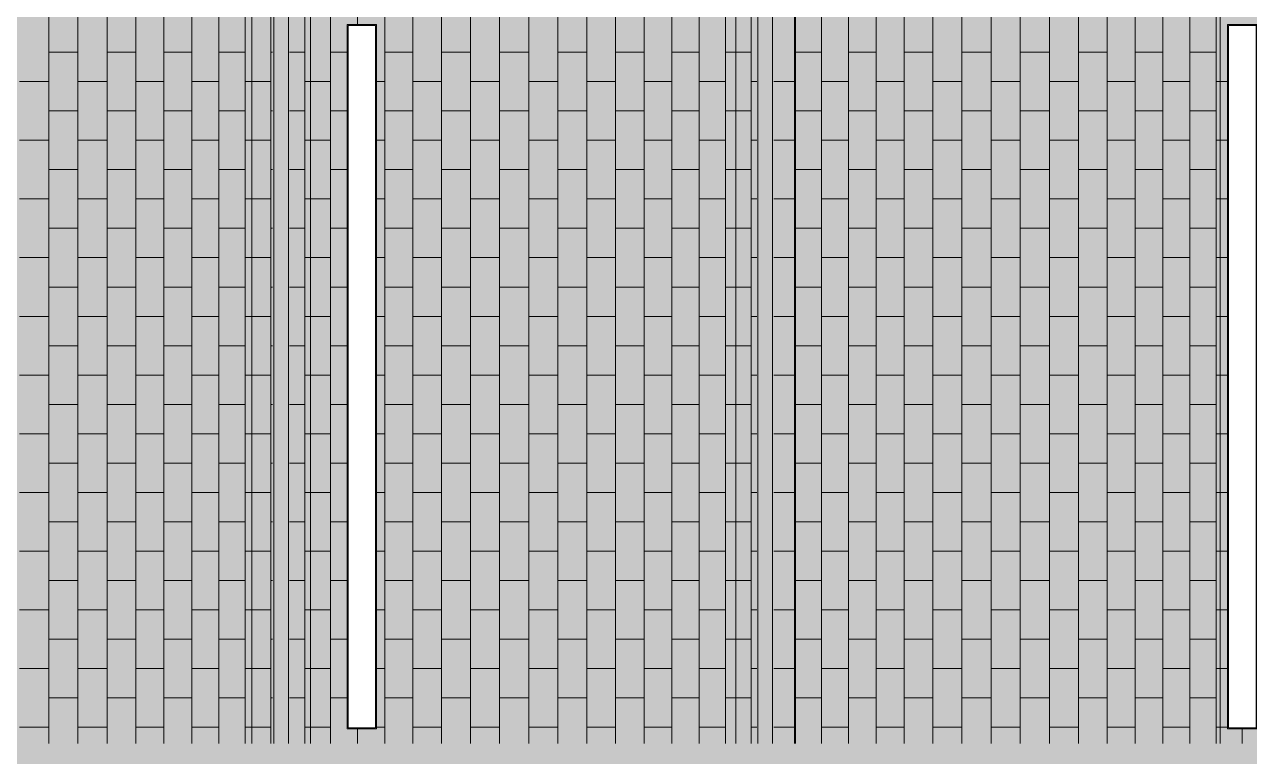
# Model space of a CAD drawing. Header units: inches. Extents: x -956 to 966, y -1111 to 895.
# Drawn here: x -580.8 to -413.8, y -166.4 to -66.6 of the extents above; entities that cross this region are included whole.
import ezdxf

# ---------------------------------------------------------------- set-up
doc = ezdxf.new("R2010")
doc.units = ezdxf.units.IN
doc.header["$MEASUREMENT"] = 0
for name, color, linetype, lineweight in [('A-CLNG', 13, 'Continuous', 13), ('A-CLNG-PATT', 13, 'Continuous', 13), ('E-LITE-EQPM', 33, 'Continuous', 9)]:
    doc.layers.add(name, color=color, linetype=linetype, lineweight=lineweight)

# ---------------------------------------------------------------- blocks, each defined once
blk = doc.blocks.new('FP_1_18-7TH FLOOR TELECOM OVERHEAD ROUTING PLAN')
at = {"layer": 'A-CLNG-PATT', "color": 50}
for p, q in [((-475.71, 6.63), (-475.71, -164.61)), ((-472.15, 6.63), (-472.15, -164.61)), ((-468.47, 6.63), (-468.47, -164.61)), ((-464.71, 6.63), (-464.71, -164.61)), ((-460.87, 6.63), (-460.87, -164.61)), ((-456.96, 6.63), (-456.96, -164.61)), ((-453.02, 6.63), (-453.02, -164.61)), ((-449.05, 6.63), (-449.05, -164.61)), ((-445.07, 6.63), (-445.07, -164.61)), ((-441.1, 6.63), (-441.1, -164.61)), ((-437.15, 6.63), (-437.15, -164.61)), ((-433.24, 6.63), (-433.24, -164.61)), ((-429.39, 6.63), (-429.39, -164.61)), ((-425.62, 6.63), (-425.62, -164.61)), ((-421.93, 6.63), (-421.93, -164.61)), ((-418.35, 6.63), (-418.35, -164.61)), ((-472.15, -70.39), (-475.71, -70.39)), ((-464.71, -70.39), (-468.47, -70.39)), ((-456.96, -70.39), (-460.87, -70.39)), ((-449.05, -70.39), (-453.02, -70.39)), ((-441.1, -70.39), (-445.07, -70.39)), ((-433.24, -70.39), (-437.15, -70.39)), ((-425.62, -70.39), (-429.39, -70.39)), ((-418.35, -70.39), (-421.93, -70.39)), ((-475.82, -74.39), (-478.67, -74.39)), ((-475.71, -74.39), (-475.82, -74.39)), ((-468.47, -74.39), (-472.15, -74.39)), ((-460.87, -74.39), (-464.71, -74.39)), ((-453.02, -74.39), (-456.96, -74.39)), ((-445.07, -74.39), (-449.05, -74.39)), ((-437.15, -74.39), (-441.1, -74.39)), ((-429.39, -74.39), (-433.24, -74.39)), ((-421.93, -74.39), (-425.62, -74.39)), ((-417.82, -74.39), (-418.35, -74.39)), ((-416.8, -74.39), (-417.82, -74.39)), ((-472.15, -78.39), (-475.71, -78.39)), ((-464.71, -78.39), (-468.47, -78.39)), ((-456.96, -78.39), (-460.87, -78.39)), ((-449.05, -78.39), (-453.02, -78.39)), ((-441.1, -78.39), (-445.07, -78.39)), ((-433.24, -78.39), (-437.15, -78.39)), ((-425.62, -78.39), (-429.39, -78.39)), ((-418.35, -78.39), (-421.93, -78.39)), ((-475.82, -82.39), (-478.67, -82.39)), ((-475.71, -82.39), (-475.82, -82.39)), ((-468.47, -82.39), (-472.15, -82.39)), ((-460.87, -82.39), (-464.71, -82.39)), ((-453.02, -82.39), (-456.96, -82.39)), ((-445.07, -82.39), (-449.05, -82.39)), ((-437.15, -82.39), (-441.1, -82.39)), ((-429.39, -82.39), (-433.24, -82.39)), ((-421.93, -82.39), (-425.62, -82.39)), ((-417.82, -82.39), (-418.35, -82.39)), ((-416.8, -82.39), (-417.82, -82.39)), ((-472.15, -86.39), (-475.71, -86.39)), ((-464.71, -86.39), (-468.47, -86.39)), ((-456.96, -86.39), (-460.87, -86.39)), ((-449.05, -86.39), (-453.02, -86.39)), ((-441.1, -86.39), (-445.07, -86.39)), ((-433.24, -86.39), (-437.15, -86.39)), ((-425.62, -86.39), (-429.39, -86.39)), ((-418.35, -86.39), (-421.93, -86.39)), ((-475.82, -90.39), (-478.67, -90.39)), ((-475.71, -90.39), (-475.82, -90.39)), ((-468.47, -90.39), (-472.15, -90.39)), ((-460.87, -90.39), (-464.71, -90.39)), ((-453.02, -90.39), (-456.96, -90.39)), ((-445.07, -90.39), (-449.05, -90.39)), ((-437.15, -90.39), (-441.1, -90.39)), ((-429.39, -90.39), (-433.24, -90.39)), ((-421.93, -90.39), (-425.62, -90.39)), ((-417.82, -90.39), (-418.35, -90.39)), ((-416.8, -90.39), (-417.82, -90.39)), ((-472.15, -94.39), (-475.71, -94.39)), ((-464.71, -94.39), (-468.47, -94.39)), ((-456.96, -94.39), (-460.87, -94.39)), ((-449.05, -94.39), (-453.02, -94.39)), ((-441.1, -94.39), (-445.07, -94.39)), ((-433.24, -94.39), (-437.15, -94.39)), ((-425.62, -94.39), (-429.39, -94.39)), ((-418.35, -94.39), (-421.93, -94.39)), ((-475.82, -98.39), (-478.67, -98.39)), ((-475.71, -98.39), (-475.82, -98.39)), ((-468.47, -98.39), (-472.15, -98.39)), ((-460.87, -98.39), (-464.71, -98.39)), ((-453.02, -98.39), (-456.96, -98.39)), ((-445.07, -98.39), (-449.05, -98.39)), ((-437.15, -98.39), (-441.1, -98.39)), ((-429.39, -98.39), (-433.24, -98.39)), ((-421.93, -98.39), (-425.62, -98.39)), ((-417.82, -98.39), (-418.35, -98.39)), ((-416.8, -98.39), (-417.82, -98.39)), ((-472.15, -102.39), (-475.71, -102.39)), ((-464.71, -102.39), (-468.47, -102.39)), ((-456.96, -102.39), (-460.87, -102.39)), ((-449.05, -102.39), (-453.02, -102.39)), ((-441.1, -102.39), (-445.07, -102.39)), ((-433.24, -102.39), (-437.15, -102.39)), ((-425.62, -102.39), (-429.39, -102.39)), ((-418.35, -102.39), (-421.93, -102.39)), ((-475.82, -106.39), (-478.67, -106.39)), ((-475.71, -106.39), (-475.82, -106.39)), ((-468.47, -106.39), (-472.15, -106.39)), ((-460.87, -106.39), (-464.71, -106.39)), ((-453.02, -106.39), (-456.96, -106.39)), ((-445.07, -106.39), (-449.05, -106.39)), ((-437.15, -106.39), (-441.1, -106.39)), ((-429.39, -106.39), (-433.24, -106.39)), ((-421.93, -106.39), (-425.62, -106.39)), ((-417.82, -106.39), (-418.35, -106.39)), ((-416.8, -106.39), (-417.82, -106.39)), ((-472.15, -110.39), (-475.71, -110.39)), ((-464.71, -110.39), (-468.47, -110.39)), ((-456.96, -110.39), (-460.87, -110.39)), ((-449.05, -110.39), (-453.02, -110.39)), ((-441.1, -110.39), (-445.07, -110.39)), ((-433.24, -110.39), (-437.15, -110.39)), ((-425.62, -110.39), (-429.39, -110.39)), ((-418.35, -110.39), (-421.93, -110.39)), ((-475.82, -114.39), (-478.67, -114.39)), ((-475.71, -114.39), (-475.82, -114.39)), ((-468.47, -114.39), (-472.15, -114.39)), ((-460.87, -114.39), (-464.71, -114.39)), ((-453.02, -114.39), (-456.96, -114.39)), ((-445.07, -114.39), (-449.05, -114.39)), ((-437.15, -114.39), (-441.1, -114.39)), ((-429.39, -114.39), (-433.24, -114.39)), ((-421.93, -114.39), (-425.62, -114.39)), ((-417.82, -114.39), (-418.35, -114.39)), ((-416.8, -114.39), (-417.82, -114.39)), ((-472.15, -118.39), (-475.71, -118.39)), ((-464.71, -118.39), (-468.47, -118.39)), ((-456.96, -118.39), (-460.87, -118.39)), ((-449.05, -118.39), (-453.02, -118.39)), ((-441.1, -118.39), (-445.07, -118.39)), ((-433.24, -118.39), (-437.15, -118.39)), ((-425.62, -118.39), (-429.39, -118.39)), ((-418.35, -118.39), (-421.93, -118.39)), ((-475.82, -122.39), (-478.67, -122.39)), ((-475.71, -122.39), (-475.82, -122.39)), ((-468.47, -122.39), (-472.15, -122.39)), ((-460.87, -122.39), (-464.71, -122.39)), ((-453.02, -122.39), (-456.96, -122.39)), ((-445.07, -122.39), (-449.05, -122.39)), ((-437.15, -122.39), (-441.1, -122.39)), ((-429.39, -122.39), (-433.24, -122.39)), ((-421.93, -122.39), (-425.62, -122.39)), ((-417.82, -122.39), (-418.35, -122.39)), ((-416.8, -122.39), (-417.82, -122.39)), ((-472.15, -126.39), (-475.71, -126.39)), ((-464.71, -126.39), (-468.47, -126.39)), ((-456.96, -126.39), (-460.87, -126.39)), ((-449.05, -126.39), (-453.02, -126.39)), ((-441.1, -126.39), (-445.07, -126.39)), ((-433.24, -126.39), (-437.15, -126.39)), ((-425.62, -126.39), (-429.39, -126.39)), ((-418.35, -126.39), (-421.93, -126.39)), ((-475.82, -130.39), (-478.67, -130.39)), ((-475.71, -130.39), (-475.82, -130.39)), ((-468.47, -130.39), (-472.15, -130.39)), ((-460.87, -130.39), (-464.71, -130.39)), ((-453.02, -130.39), (-456.96, -130.39)), ((-445.07, -130.39), (-449.05, -130.39)), ((-437.15, -130.39), (-441.1, -130.39)), ((-429.39, -130.39), (-433.24, -130.39)), ((-421.93, -130.39), (-425.62, -130.39)), ((-417.82, -130.39), (-418.35, -130.39)), ((-416.8, -130.39), (-417.82, -130.39)), ((-472.15, -134.39), (-475.71, -134.39)), ((-464.71, -134.39), (-468.47, -134.39)), ((-456.96, -134.39), (-460.87, -134.39)), ((-449.05, -134.39), (-453.02, -134.39)), ((-441.1, -134.39), (-445.07, -134.39)), ((-433.24, -134.39), (-437.15, -134.39)), ((-425.62, -134.39), (-429.39, -134.39)), ((-418.35, -134.39), (-421.93, -134.39)), ((-475.82, -138.39), (-478.67, -138.39)), ((-475.71, -138.39), (-475.82, -138.39)), ((-468.47, -138.39), (-472.15, -138.39)), ((-460.87, -138.39), (-464.71, -138.39)), ((-453.02, -138.39), (-456.96, -138.39)), ((-445.07, -138.39), (-449.05, -138.39)), ((-437.15, -138.39), (-441.1, -138.39)), ((-429.39, -138.39), (-433.24, -138.39)), ((-421.93, -138.39), (-425.62, -138.39)), ((-417.82, -138.39), (-418.35, -138.39)), ((-416.8, -138.39), (-417.82, -138.39)), ((-472.15, -142.39), (-475.71, -142.39)), ((-464.71, -142.39), (-468.47, -142.39)), ((-456.96, -142.39), (-460.87, -142.39)), ((-449.05, -142.39), (-453.02, -142.39)), ((-441.1, -142.39), (-445.07, -142.39)), ((-433.24, -142.39), (-437.15, -142.39)), ((-425.62, -142.39), (-429.39, -142.39)), ((-418.35, -142.39), (-421.93, -142.39)), ((-475.82, -146.39), (-478.67, -146.39)), ((-475.71, -146.39), (-475.82, -146.39)), ((-468.47, -146.39), (-472.15, -146.39)), ((-460.87, -146.39), (-464.71, -146.39)), ((-453.02, -146.39), (-456.96, -146.39)), ((-445.07, -146.39), (-449.05, -146.39)), ((-437.15, -146.39), (-441.1, -146.39)), ((-429.39, -146.39), (-433.24, -146.39)), ((-421.93, -146.39), (-425.62, -146.39)), ((-417.82, -146.39), (-418.35, -146.39)), ((-416.8, -146.39), (-417.82, -146.39)), ((-472.15, -150.39), (-475.71, -150.39)), ((-464.71, -150.39), (-468.47, -150.39)), ((-456.96, -150.39), (-460.87, -150.39)), ((-449.05, -150.39), (-453.02, -150.39)), ((-441.1, -150.39), (-445.07, -150.39)), ((-433.24, -150.39), (-437.15, -150.39)), ((-425.62, -150.39), (-429.39, -150.39)), ((-418.35, -150.39), (-421.93, -150.39)), ((-475.82, -154.39), (-478.67, -154.39)), ((-475.71, -154.39), (-475.82, -154.39)), ((-468.47, -154.39), (-472.15, -154.39)), ((-460.87, -154.39), (-464.71, -154.39)), ((-453.02, -154.39), (-456.96, -154.39)), ((-445.07, -154.39), (-449.05, -154.39)), ((-437.15, -154.39), (-441.1, -154.39)), ((-429.39, -154.39), (-433.24, -154.39)), ((-421.93, -154.39), (-425.62, -154.39)), ((-417.82, -154.39), (-418.35, -154.39)), ((-416.8, -154.39), (-417.82, -154.39)), ((-472.15, -158.39), (-475.71, -158.39)), ((-464.71, -158.39), (-468.47, -158.39)), ((-456.96, -158.39), (-460.87, -158.39)), ((-449.05, -158.39), (-453.02, -158.39)), ((-441.1, -158.39), (-445.07, -158.39)), ((-433.24, -158.39), (-437.15, -158.39)), ((-425.62, -158.39), (-429.39, -158.39)), ((-418.35, -158.39), (-421.93, -158.39)), ((-475.82, -162.39), (-478.67, -162.39)), ((-475.71, -162.39), (-475.82, -162.39)), ((-468.47, -162.39), (-472.15, -162.39)), ((-460.87, -162.39), (-464.71, -162.39)), ((-453.02, -162.39), (-456.96, -162.39)), ((-445.07, -162.39), (-449.05, -162.39)), ((-437.15, -162.39), (-441.1, -162.39)), ((-429.39, -162.39), (-433.24, -162.39)), ((-421.93, -162.39), (-425.62, -162.39)), ((-417.82, -162.39), (-418.35, -162.39)), ((-416.8, -162.39), (-417.82, -162.39))]:
    blk.add_line(p, q, dxfattribs=at)
blk = doc.blocks.new('FP_1_19-7TH FLOOR TELECOM OVERHEAD ROUTING PLAN')
at = {"layer": 'A-CLNG-PATT', "color": 50}
for p, q in [((-542.59, 6.63), (-542.59, -164.61)), ((-539.06, 6.63), (-539.06, -164.61)), ((-535.41, 5.39), (-535.41, -66.61)), ((-531.66, 6.63), (-531.66, -164.61)), ((-527.84, 6.63), (-527.84, -164.61)), ((-523.95, 6.63), (-523.95, -164.61)), ((-520.02, 6.63), (-520.02, -164.61)), ((-516.05, 6.63), (-516.05, -164.61)), ((-512.07, 6.63), (-512.07, -164.61)), ((-508.09, 6.63), (-508.09, -164.61)), ((-504.14, 6.63), (-504.14, -164.61)), ((-500.22, 6.63), (-500.22, -164.61)), ((-496.35, 6.63), (-496.35, -164.61)), ((-492.56, 6.63), (-492.56, -164.61)), ((-488.85, 6.63), (-488.85, -164.61)), ((-485.24, 6.63), (-485.24, -164.61)), ((-481.75, 6.63), (-481.75, -164.61)), ((-542.59, -70.39), (-544.67, -70.39)), ((-536.79, -70.39), (-539.06, -70.39)), ((-527.84, -70.39), (-531.66, -70.39)), ((-520.02, -70.39), (-523.95, -70.39)), ((-512.07, -70.39), (-516.05, -70.39)), ((-504.14, -70.39), (-508.09, -70.39)), ((-496.35, -70.39), (-500.22, -70.39)), ((-488.85, -70.39), (-492.56, -70.39)), ((-483.82, -70.39), (-485.24, -70.39)), ((-481.75, -70.39), (-483.82, -70.39)), ((-541.82, -74.39), (-542.59, -74.39)), ((-539.06, -74.39), (-541.82, -74.39)), ((-531.66, -74.39), (-532.8, -74.39)), ((-523.95, -74.39), (-527.84, -74.39)), ((-516.05, -74.39), (-520.02, -74.39)), ((-508.09, -74.39), (-512.07, -74.39)), ((-500.22, -74.39), (-504.14, -74.39)), ((-492.56, -74.39), (-496.35, -74.39)), ((-485.24, -74.39), (-488.85, -74.39)), ((-480.97, -74.39), (-481.75, -74.39)), ((-542.59, -78.39), (-544.67, -78.39)), ((-536.8, -78.39), (-539.06, -78.39)), ((-527.84, -78.39), (-531.66, -78.39)), ((-520.02, -78.39), (-523.95, -78.39)), ((-512.07, -78.39), (-516.05, -78.39)), ((-504.14, -78.39), (-508.09, -78.39)), ((-496.35, -78.39), (-500.22, -78.39)), ((-488.85, -78.39), (-492.56, -78.39)), ((-483.82, -78.39), (-485.24, -78.39)), ((-481.75, -78.39), (-483.82, -78.39)), ((-541.82, -82.39), (-542.59, -82.39)), ((-539.06, -82.39), (-541.82, -82.39)), ((-531.66, -82.39), (-532.8, -82.39)), ((-523.95, -82.39), (-527.84, -82.39)), ((-516.05, -82.39), (-520.02, -82.39)), ((-508.09, -82.39), (-512.07, -82.39)), ((-500.22, -82.39), (-504.14, -82.39)), ((-492.56, -82.39), (-496.35, -82.39)), ((-485.24, -82.39), (-488.85, -82.39)), ((-480.97, -82.39), (-481.75, -82.39)), ((-542.59, -86.39), (-544.67, -86.39)), ((-536.8, -86.39), (-539.06, -86.39)), ((-527.84, -86.39), (-531.66, -86.39)), ((-520.02, -86.39), (-523.95, -86.39)), ((-512.07, -86.39), (-516.05, -86.39)), ((-504.14, -86.39), (-508.09, -86.39)), ((-496.35, -86.39), (-500.22, -86.39)), ((-488.85, -86.39), (-492.56, -86.39)), ((-483.82, -86.39), (-485.24, -86.39)), ((-481.75, -86.39), (-483.82, -86.39)), ((-541.82, -90.39), (-542.59, -90.39)), ((-539.06, -90.39), (-541.82, -90.39)), ((-531.66, -90.39), (-532.8, -90.39)), ((-523.95, -90.39), (-527.84, -90.39)), ((-516.05, -90.39), (-520.02, -90.39)), ((-508.09, -90.39), (-512.07, -90.39)), ((-500.22, -90.39), (-504.14, -90.39)), ((-492.56, -90.39), (-496.35, -90.39)), ((-485.24, -90.39), (-488.85, -90.39)), ((-480.97, -90.39), (-481.75, -90.39)), ((-542.59, -94.39), (-544.67, -94.39)), ((-536.8, -94.39), (-539.06, -94.39)), ((-527.84, -94.39), (-531.66, -94.39)), ((-520.02, -94.39), (-523.95, -94.39)), ((-512.07, -94.39), (-516.05, -94.39)), ((-504.14, -94.39), (-508.09, -94.39)), ((-496.35, -94.39), (-500.22, -94.39)), ((-488.85, -94.39), (-492.56, -94.39)), ((-483.82, -94.39), (-485.24, -94.39)), ((-481.75, -94.39), (-483.82, -94.39)), ((-541.82, -98.39), (-542.59, -98.39)), ((-539.06, -98.39), (-541.82, -98.39)), ((-531.66, -98.39), (-532.8, -98.39)), ((-523.95, -98.39), (-527.84, -98.39)), ((-516.05, -98.39), (-520.02, -98.39)), ((-508.09, -98.39), (-512.07, -98.39)), ((-500.22, -98.39), (-504.14, -98.39)), ((-492.56, -98.39), (-496.35, -98.39)), ((-485.24, -98.39), (-488.85, -98.39)), ((-480.97, -98.39), (-481.75, -98.39)), ((-542.59, -102.39), (-544.67, -102.39)), ((-536.8, -102.39), (-539.06, -102.39)), ((-527.84, -102.39), (-531.66, -102.39)), ((-520.02, -102.39), (-523.95, -102.39)), ((-512.07, -102.39), (-516.05, -102.39)), ((-504.14, -102.39), (-508.09, -102.39)), ((-496.35, -102.39), (-500.22, -102.39)), ((-488.85, -102.39), (-492.56, -102.39)), ((-483.82, -102.39), (-485.24, -102.39)), ((-481.75, -102.39), (-483.82, -102.39)), ((-541.82, -106.39), (-542.59, -106.39)), ((-539.06, -106.39), (-541.82, -106.39)), ((-531.66, -106.39), (-532.8, -106.39)), ((-523.95, -106.39), (-527.84, -106.39)), ((-516.05, -106.39), (-520.02, -106.39)), ((-508.09, -106.39), (-512.07, -106.39)), ((-500.22, -106.39), (-504.14, -106.39)), ((-492.56, -106.39), (-496.35, -106.39)), ((-485.24, -106.39), (-488.85, -106.39)), ((-480.97, -106.39), (-481.75, -106.39)), ((-542.59, -110.39), (-544.67, -110.39)), ((-536.8, -110.39), (-539.06, -110.39)), ((-527.84, -110.39), (-531.66, -110.39)), ((-520.02, -110.39), (-523.95, -110.39)), ((-512.07, -110.39), (-516.05, -110.39)), ((-504.14, -110.39), (-508.09, -110.39)), ((-496.35, -110.39), (-500.22, -110.39)), ((-488.85, -110.39), (-492.56, -110.39)), ((-483.82, -110.39), (-485.24, -110.39)), ((-481.75, -110.39), (-483.82, -110.39)), ((-541.82, -114.39), (-542.59, -114.39)), ((-539.06, -114.39), (-541.82, -114.39)), ((-531.66, -114.39), (-532.8, -114.39)), ((-523.95, -114.39), (-527.84, -114.39)), ((-516.05, -114.39), (-520.02, -114.39)), ((-508.09, -114.39), (-512.07, -114.39)), ((-500.22, -114.39), (-504.14, -114.39)), ((-492.56, -114.39), (-496.35, -114.39)), ((-485.24, -114.39), (-488.85, -114.39)), ((-480.97, -114.39), (-481.75, -114.39)), ((-542.59, -118.39), (-544.67, -118.39)), ((-536.8, -118.39), (-539.06, -118.39)), ((-527.84, -118.39), (-531.66, -118.39)), ((-520.02, -118.39), (-523.95, -118.39)), ((-512.07, -118.39), (-516.05, -118.39)), ((-504.14, -118.39), (-508.09, -118.39)), ((-496.35, -118.39), (-500.22, -118.39)), ((-488.85, -118.39), (-492.56, -118.39)), ((-483.82, -118.39), (-485.24, -118.39)), ((-481.75, -118.39), (-483.82, -118.39)), ((-541.82, -122.39), (-542.59, -122.39)), ((-539.06, -122.39), (-541.82, -122.39)), ((-531.66, -122.39), (-532.8, -122.39)), ((-523.95, -122.39), (-527.84, -122.39)), ((-516.05, -122.39), (-520.02, -122.39)), ((-508.09, -122.39), (-512.07, -122.39)), ((-500.22, -122.39), (-504.14, -122.39)), ((-492.56, -122.39), (-496.35, -122.39)), ((-485.24, -122.39), (-488.85, -122.39)), ((-480.97, -122.39), (-481.75, -122.39)), ((-542.59, -126.39), (-544.67, -126.39)), ((-536.8, -126.39), (-539.06, -126.39)), ((-527.84, -126.39), (-531.66, -126.39)), ((-520.02, -126.39), (-523.95, -126.39)), ((-512.07, -126.39), (-516.05, -126.39)), ((-504.14, -126.39), (-508.09, -126.39)), ((-496.35, -126.39), (-500.22, -126.39)), ((-488.85, -126.39), (-492.56, -126.39)), ((-483.82, -126.39), (-485.24, -126.39)), ((-481.75, -126.39), (-483.82, -126.39)), ((-541.82, -130.39), (-542.59, -130.39)), ((-539.06, -130.39), (-541.82, -130.39)), ((-531.66, -130.39), (-532.8, -130.39)), ((-523.95, -130.39), (-527.84, -130.39)), ((-516.05, -130.39), (-520.02, -130.39)), ((-508.09, -130.39), (-512.07, -130.39)), ((-500.22, -130.39), (-504.14, -130.39)), ((-492.56, -130.39), (-496.35, -130.39)), ((-485.24, -130.39), (-488.85, -130.39)), ((-480.97, -130.39), (-481.75, -130.39)), ((-542.59, -134.39), (-544.67, -134.39)), ((-536.8, -134.39), (-539.06, -134.39)), ((-527.84, -134.39), (-531.66, -134.39)), ((-520.02, -134.39), (-523.95, -134.39)), ((-512.07, -134.39), (-516.05, -134.39)), ((-504.14, -134.39), (-508.09, -134.39)), ((-496.35, -134.39), (-500.22, -134.39)), ((-488.85, -134.39), (-492.56, -134.39)), ((-483.82, -134.39), (-485.24, -134.39)), ((-481.75, -134.39), (-483.82, -134.39)), ((-541.82, -138.39), (-542.59, -138.39)), ((-539.06, -138.39), (-541.82, -138.39)), ((-531.66, -138.39), (-532.8, -138.39)), ((-523.95, -138.39), (-527.84, -138.39)), ((-516.05, -138.39), (-520.02, -138.39)), ((-508.09, -138.39), (-512.07, -138.39)), ((-500.22, -138.39), (-504.14, -138.39)), ((-492.56, -138.39), (-496.35, -138.39)), ((-485.24, -138.39), (-488.85, -138.39)), ((-480.97, -138.39), (-481.75, -138.39)), ((-542.59, -142.39), (-544.67, -142.39)), ((-536.8, -142.39), (-539.06, -142.39)), ((-527.84, -142.39), (-531.66, -142.39)), ((-520.02, -142.39), (-523.95, -142.39)), ((-512.07, -142.39), (-516.05, -142.39)), ((-504.14, -142.39), (-508.09, -142.39)), ((-496.35, -142.39), (-500.22, -142.39)), ((-488.85, -142.39), (-492.56, -142.39)), ((-483.82, -142.39), (-485.24, -142.39)), ((-481.75, -142.39), (-483.82, -142.39)), ((-541.82, -146.39), (-542.59, -146.39)), ((-539.06, -146.39), (-541.82, -146.39)), ((-531.66, -146.39), (-532.8, -146.39)), ((-523.95, -146.39), (-527.84, -146.39)), ((-516.05, -146.39), (-520.02, -146.39)), ((-508.09, -146.39), (-512.07, -146.39)), ((-500.22, -146.39), (-504.14, -146.39)), ((-492.56, -146.39), (-496.35, -146.39)), ((-485.24, -146.39), (-488.85, -146.39)), ((-480.97, -146.39), (-481.75, -146.39)), ((-542.59, -150.39), (-544.67, -150.39)), ((-536.8, -150.39), (-539.06, -150.39)), ((-527.84, -150.39), (-531.66, -150.39)), ((-520.02, -150.39), (-523.95, -150.39)), ((-512.07, -150.39), (-516.05, -150.39)), ((-504.14, -150.39), (-508.09, -150.39)), ((-496.35, -150.39), (-500.22, -150.39)), ((-488.85, -150.39), (-492.56, -150.39)), ((-483.82, -150.39), (-485.24, -150.39)), ((-481.75, -150.39), (-483.82, -150.39)), ((-541.82, -154.39), (-542.59, -154.39)), ((-539.06, -154.39), (-541.82, -154.39)), ((-531.66, -154.39), (-532.8, -154.39)), ((-523.95, -154.39), (-527.84, -154.39)), ((-516.05, -154.39), (-520.02, -154.39)), ((-508.09, -154.39), (-512.07, -154.39)), ((-500.22, -154.39), (-504.14, -154.39)), ((-492.56, -154.39), (-496.35, -154.39)), ((-485.24, -154.39), (-488.85, -154.39)), ((-480.97, -154.39), (-481.75, -154.39)), ((-542.59, -158.39), (-544.67, -158.39)), ((-536.8, -158.39), (-539.06, -158.39)), ((-527.84, -158.39), (-531.66, -158.39)), ((-520.02, -158.39), (-523.95, -158.39)), ((-512.07, -158.39), (-516.05, -158.39)), ((-504.14, -158.39), (-508.09, -158.39)), ((-496.35, -158.39), (-500.22, -158.39)), ((-488.85, -158.39), (-492.56, -158.39)), ((-483.82, -158.39), (-485.24, -158.39)), ((-481.75, -158.39), (-483.82, -158.39)), ((-541.82, -162.39), (-542.59, -162.39)), ((-539.06, -162.39), (-541.82, -162.39)), ((-535.41, -162.61), (-535.41, -164.61)), ((-531.66, -162.39), (-532.8, -162.39)), ((-523.95, -162.39), (-527.84, -162.39)), ((-516.05, -162.39), (-520.02, -162.39)), ((-508.09, -162.39), (-512.07, -162.39)), ((-500.22, -162.39), (-504.14, -162.39)), ((-492.56, -162.39), (-496.35, -162.39)), ((-485.24, -162.39), (-488.85, -162.39)), ((-480.97, -162.39), (-481.75, -162.39))]:
    blk.add_line(p, q, dxfattribs=at)
blk = doc.blocks.new('FP_1_20-7TH FLOOR TELECOM OVERHEAD ROUTING PLAN')
at = {"layer": 'A-CLNG-PATT', "color": 50}
for p, q in [((-577.47, 6.63), (-577.47, -164.61)), ((-573.5, 6.63), (-573.5, -164.61)), ((-569.54, 6.63), (-569.54, -164.61)), ((-565.63, 6.63), (-565.63, -164.61)), ((-561.78, 6.63), (-561.78, -164.61)), ((-557.99, 6.63), (-557.99, -164.61)), ((-554.3, 6.63), (-554.3, -164.61)), ((-550.71, 6.63), (-550.71, -164.61)), ((-547.23, 6.63), (-547.23, -164.61)), ((-573.5, -70.39), (-577.47, -70.39)), ((-565.63, -70.39), (-569.54, -70.39)), ((-557.99, -70.39), (-561.78, -70.39)), ((-550.71, -70.39), (-554.3, -70.39)), ((-546.97, -70.39), (-547.23, -70.39)), ((-577.47, -74.39), (-581.45, -74.39)), ((-569.54, -74.39), (-573.5, -74.39)), ((-561.78, -74.39), (-565.63, -74.39)), ((-554.3, -74.39), (-557.99, -74.39)), ((-549.82, -74.39), (-550.71, -74.39)), ((-547.23, -74.39), (-549.82, -74.39)), ((-573.5, -78.39), (-577.47, -78.39)), ((-565.63, -78.39), (-569.54, -78.39)), ((-557.99, -78.39), (-561.78, -78.39)), ((-550.71, -78.39), (-554.3, -78.39)), ((-546.97, -78.39), (-547.23, -78.39)), ((-577.47, -82.39), (-581.45, -82.39)), ((-569.54, -82.39), (-573.5, -82.39)), ((-561.78, -82.39), (-565.63, -82.39)), ((-554.3, -82.39), (-557.99, -82.39)), ((-549.82, -82.39), (-550.71, -82.39)), ((-547.23, -82.39), (-549.82, -82.39)), ((-573.5, -86.39), (-577.47, -86.39)), ((-565.63, -86.39), (-569.54, -86.39)), ((-557.99, -86.39), (-561.78, -86.39)), ((-550.71, -86.39), (-554.3, -86.39)), ((-546.97, -86.39), (-547.23, -86.39)), ((-577.47, -90.39), (-581.45, -90.39)), ((-569.54, -90.39), (-573.5, -90.39)), ((-561.78, -90.39), (-565.63, -90.39)), ((-554.3, -90.39), (-557.99, -90.39)), ((-549.82, -90.39), (-550.71, -90.39)), ((-547.23, -90.39), (-549.82, -90.39)), ((-573.5, -94.39), (-577.47, -94.39)), ((-565.63, -94.39), (-569.54, -94.39)), ((-557.99, -94.39), (-561.78, -94.39)), ((-550.71, -94.39), (-554.3, -94.39)), ((-546.97, -94.39), (-547.23, -94.39)), ((-577.47, -98.39), (-581.45, -98.39)), ((-569.54, -98.39), (-573.5, -98.39)), ((-561.78, -98.39), (-565.63, -98.39)), ((-554.3, -98.39), (-557.99, -98.39)), ((-549.82, -98.39), (-550.71, -98.39)), ((-547.23, -98.39), (-549.82, -98.39)), ((-573.5, -102.39), (-577.47, -102.39)), ((-565.63, -102.39), (-569.54, -102.39)), ((-557.99, -102.39), (-561.78, -102.39)), ((-550.71, -102.39), (-554.3, -102.39)), ((-546.97, -102.39), (-547.23, -102.39)), ((-577.47, -106.39), (-581.45, -106.39)), ((-569.54, -106.39), (-573.5, -106.39)), ((-561.78, -106.39), (-565.63, -106.39)), ((-554.3, -106.39), (-557.99, -106.39)), ((-549.82, -106.39), (-550.71, -106.39)), ((-547.23, -106.39), (-549.82, -106.39)), ((-573.5, -110.39), (-577.47, -110.39)), ((-565.63, -110.39), (-569.54, -110.39)), ((-557.99, -110.39), (-561.78, -110.39)), ((-550.71, -110.39), (-554.3, -110.39)), ((-546.97, -110.39), (-547.23, -110.39)), ((-577.47, -114.39), (-581.45, -114.39)), ((-569.54, -114.39), (-573.5, -114.39)), ((-561.78, -114.39), (-565.63, -114.39)), ((-554.3, -114.39), (-557.99, -114.39)), ((-549.82, -114.39), (-550.71, -114.39)), ((-547.23, -114.39), (-549.82, -114.39)), ((-573.5, -118.39), (-577.47, -118.39)), ((-565.63, -118.39), (-569.54, -118.39)), ((-557.99, -118.39), (-561.78, -118.39)), ((-550.71, -118.39), (-554.3, -118.39)), ((-546.97, -118.39), (-547.23, -118.39)), ((-577.47, -122.39), (-581.45, -122.39)), ((-569.54, -122.39), (-573.5, -122.39)), ((-561.78, -122.39), (-565.63, -122.39)), ((-554.3, -122.39), (-557.99, -122.39)), ((-549.82, -122.39), (-550.71, -122.39)), ((-547.23, -122.39), (-549.82, -122.39)), ((-573.5, -126.39), (-577.47, -126.39)), ((-565.63, -126.39), (-569.54, -126.39)), ((-557.99, -126.39), (-561.78, -126.39)), ((-550.71, -126.39), (-554.3, -126.39)), ((-546.97, -126.39), (-547.23, -126.39)), ((-577.47, -130.39), (-581.45, -130.39)), ((-569.54, -130.39), (-573.5, -130.39)), ((-561.78, -130.39), (-565.63, -130.39)), ((-554.3, -130.39), (-557.99, -130.39)), ((-549.82, -130.39), (-550.71, -130.39)), ((-547.23, -130.39), (-549.82, -130.39)), ((-573.5, -134.39), (-577.47, -134.39)), ((-565.63, -134.39), (-569.54, -134.39)), ((-557.99, -134.39), (-561.78, -134.39)), ((-550.71, -134.39), (-554.3, -134.39)), ((-546.97, -134.39), (-547.23, -134.39)), ((-577.47, -138.39), (-581.45, -138.39)), ((-569.54, -138.39), (-573.5, -138.39)), ((-561.78, -138.39), (-565.63, -138.39)), ((-554.3, -138.39), (-557.99, -138.39)), ((-549.82, -138.39), (-550.71, -138.39)), ((-547.23, -138.39), (-549.82, -138.39)), ((-573.5, -142.39), (-577.47, -142.39)), ((-565.63, -142.39), (-569.54, -142.39)), ((-557.99, -142.39), (-561.78, -142.39)), ((-550.71, -142.39), (-554.3, -142.39)), ((-546.97, -142.39), (-547.23, -142.39)), ((-577.47, -146.39), (-581.45, -146.39)), ((-569.54, -146.39), (-573.5, -146.39)), ((-561.78, -146.39), (-565.63, -146.39)), ((-554.3, -146.39), (-557.99, -146.39)), ((-549.82, -146.39), (-550.71, -146.39)), ((-547.23, -146.39), (-549.82, -146.39)), ((-573.5, -150.39), (-577.47, -150.39)), ((-565.63, -150.39), (-569.54, -150.39)), ((-557.99, -150.39), (-561.78, -150.39)), ((-550.71, -150.39), (-554.3, -150.39)), ((-546.97, -150.39), (-547.23, -150.39)), ((-577.47, -154.39), (-581.45, -154.39)), ((-569.54, -154.39), (-573.5, -154.39)), ((-561.78, -154.39), (-565.63, -154.39)), ((-554.3, -154.39), (-557.99, -154.39)), ((-549.82, -154.39), (-550.71, -154.39)), ((-547.23, -154.39), (-549.82, -154.39)), ((-573.5, -158.39), (-577.47, -158.39)), ((-565.63, -158.39), (-569.54, -158.39)), ((-557.99, -158.39), (-561.78, -158.39)), ((-550.71, -158.39), (-554.3, -158.39)), ((-546.97, -158.39), (-547.23, -158.39)), ((-577.47, -162.39), (-581.45, -162.39)), ((-569.54, -162.39), (-573.5, -162.39)), ((-561.78, -162.39), (-565.63, -162.39)), ((-554.3, -162.39), (-557.99, -162.39)), ((-549.82, -162.39), (-550.71, -162.39)), ((-547.23, -162.39), (-549.82, -162.39))]:
    blk.add_line(p, q, dxfattribs=at)
blk = doc.blocks.new('7th Floor Vault - 7th Floor Vault-2429340-7TH FLOOR TELECOM OVERHEAD ROUTING PLAN')
at = {"layer": 'A-CLNG', "color": 10, "lineweight": 9}
for p, q in [((-549.82, -164.61), (-549.82, 6.63)), ((-549.82, -164.61), (-549.82, 6.63)), ((-546.82, -164.61), (-546.82, 6.63)), ((-544.82, -164.61), (-544.82, 6.63)), ((-541.82, -164.61), (-541.82, 6.63)), ((-541.82, -164.61), (-541.82, 6.63)), ((-483.82, -164.61), (-483.82, 6.63)), ((-483.82, -164.61), (-483.82, 6.63)), ((-480.82, -164.61), (-480.82, 6.63)), ((-478.82, -164.61), (-478.82, 6.63)), ((-475.82, -164.61), (-475.82, 6.63)), ((-475.82, -164.61), (-475.82, 6.63)), ((-417.82, -164.61), (-417.82, 6.63)), ((-417.82, -164.61), (-417.82, 6.63)), ((-414.82, -164.61), (-414.82, -162.61))]:
    blk.add_line(p, q, dxfattribs=at)
for name in ['FP_1_20-7TH FLOOR TELECOM OVERHEAD ROUTING PLAN', 'FP_1_19-7TH FLOOR TELECOM OVERHEAD ROUTING PLAN', 'FP_1_18-7TH FLOOR TELECOM OVERHEAD ROUTING PLAN']:
    blk.add_blockref(name, (0, 0), dxfattribs=at)
blk = doc.blocks.new('Lighting - Pendant-Finelite-HP4-D - HP-4 D-8_-SO-3000K-120-FA-SC-3361575-7TH FLOOR TELECOM OVERHEAD ROUTING PLAN')
at = {"layer": 'E-LITE-EQPM', "color": 9}
for p, q in [((48, 2), (-48, 2)), ((-48, 2), (-48, -2)), ((47.875, 1.875), (-47.875, 1.875)), ((-47.875, 1.875), (-47.875, -1.875)), ((-47.875, 1.875), (47.875, 1.875)), ((-47.875, -1.875), (-47.875, 1.875)), ((47.875, -1.875), (47.875, 1.875)), ((47.875, 1.875), (47.875, -1.875)), ((48, -2), (48, 2)), ((-48, -2), (48, -2)), ((-47.875, -1.875), (47.875, -1.875)), ((47.875, -1.875), (-47.875, -1.875))]:
    blk.add_line(p, q, dxfattribs=at)

msp = doc.modelspace()

# ---------------------------------------------------------------- hatches: boundary and pattern name
at = {"layer": 'A-CLNG-PATT'}
h = msp.add_hatch(dxfattribs=at)
h.set_pattern_fill('FP1_12', color=253, style=0, pattern_type=2)
h.set_pattern_definition([(0, (0, 0), (30.72, 7.68), [1.267, -21.773, 1.267, -21.773, -122.88]), (0, (0, 0), (30.72, 7.68), [-46.08, 1.267, -44.813, 1.267, -21.773, -53.76]), (0, (0, 0), (30.72, 7.68), [-115.2, 1.267, -14.093, 1.267, -37.133]), (120, (11.52, 3.84), (-22.011075, 22.7643), [1.267, -21.773, 1.267, -21.773, -122.88]), (120, (11.52, 3.84), (-22.011075, 22.7643), [-46.08, 1.267, -44.813, 1.267, -21.773, -53.76]), (120, (11.52, 3.84), (-22.011075, 22.7643), [-115.2, 1.267, -14.093, 1.267, -37.133]), (240, (15.36, 19.2), (-8.708925, -30.4443), [1.267, -21.773, 1.267, -21.773, -122.88]), (240, (15.36, 19.2), (-8.708925, -30.4443), [-46.08, 1.267, -44.813, 1.267, -21.773, -53.76]), (240, (15.36, 19.2), (-8.708925, -30.4443), [-115.2, 1.267, -14.093, 1.267, -37.133])])
h.paths.add_polyline_path([(-294.34, -537.62), (-227.98, -537.62), (-227.98, -527.62), (-219.98, -527.62), (-219.98, -509.12), (-210.98, -509.12), (-210.98, -364.18), (-211.98, -364.18), (-211.98, -243.37), (-299.98, -243.37), (-299.98, -537.62)], flags=0)
h.paths.add_polyline_path([(-606.23, -537.62), (-602.07, -537.62), (-602.07, -532.87), (-606.23, -532.87), (-606.23, -535.37)], flags=0)
h.paths.add_polyline_path([(-561.64, -537.62), (-356.48, -537.62), (-356.48, -525.62), (-323.98, -525.62), (-323.98, -537.62), (-305.35, -537.62), (-305.35, -525.37), (-321.35, -525.37), (-321.35, -427.37), (-305.35, -427.37), (-305.35, -243.37), (-386.84, -243.37), (-386.84, -318.61), (-390.84, -318.61), (-390.84, -243.37), (-496.9, -243.37), (-496.9, -318.61), (-500.9, -318.61), (-500.9, -243.37), (-562.04, -243.37), (-562.04, -427.37), (-500.9, -427.37), (-500.9, -402.61), (-496.9, -402.61), (-496.9, -427.37), (-390.84, -427.37), (-390.84, -402.61), (-386.84, -402.61), (-386.84, -427.37), (-370.04, -427.37), (-370.04, -525.37), (-578.04, -525.37), (-578.04, -243.37), (-578.35, -243.37), (-578.35, -528.62), (-563.48, -528.62), (-563.48, -537.62)], flags=0)
h.paths.add_polyline_path([(-567.73, -537.62), (-567.73, -532.87), (-578.07, -532.87), (-578.07, -537.62), (-572.48, -537.62)], flags=0)
h.paths.add_polyline_path([(-352.23, -537.62), (-349.48, -537.62), (-349.48, -529.87), (-352.23, -529.87), (-352.23, -536.61)], flags=0)
h.paths.add_polyline_path([(-680.44, -535.37), (-610.48, -535.37), (-610.48, -528.62), (-583.23, -528.62), (-583.23, -526.62), (-662.91, -526.62), (-662.91, -498.61), (-665.8, -498.61), (-665.8, -402.61), (-661.8, -402.61), (-661.8, -428.62), (-583.23, -428.62), (-583.23, -422.62), (-598.91, -422.62), (-598.91, -386.62), (-662.91, -386.62), (-662.91, -318.61), (-665.8, -318.61), (-665.8, -243.37), (-666.35, -243.37), (-666.35, -246.62), (-730.35, -246.62), (-730.35, -243.37), (-762.35, -243.37), (-762.35, -246.62), (-771.86, -246.62), (-771.86, -288.62), (-694.91, -288.62), (-694.91, -386.62), (-790.91, -386.62), (-790.91, -288.62), (-775.86, -288.62), (-775.86, -246.62), (-842.35, -246.62), (-842.35, -243.37), (-853.35, -243.37), (-853.35, -535.37), (-710.14, -535.37)], flags=0)
h.paths.add_polyline_path([(-834.85, -526.62), (-850.85, -526.62), (-850.85, -428.62), (-706.85, -428.62), (-706.85, -526.62), (-828.94, -526.62)], flags=0)
h.paths.add_polyline_path([(-255.48, -481.68), (-256.53, -481.54), (-257.51, -481.14), (-258.35, -480.49), (-259, -479.65), (-259.4, -478.67), (-259.54, -477.62), (-259.4, -476.57), (-259, -475.59), (-258.35, -474.75), (-257.51, -474.1), (-256.53, -473.7), (-255.48, -473.56), (-254.43, -473.7), (-253.45, -474.1), (-252.6, -474.75), (-251.96, -475.59), (-251.55, -476.57), (-251.41, -477.62), (-251.55, -478.67), (-251.96, -479.65), (-252.6, -480.49), (-253.45, -481.14), (-254.43, -481.54)], flags=0)
h.paths.add_polyline_path([(-255.48, -421.68), (-256.53, -421.54), (-257.51, -421.14), (-258.35, -420.49), (-259, -419.65), (-259.4, -418.67), (-259.54, -417.62), (-259.4, -416.57), (-259, -415.59), (-258.35, -414.75), (-257.51, -414.1), (-256.53, -413.7), (-255.48, -413.56), (-254.43, -413.7), (-253.45, -414.1), (-252.6, -414.75), (-251.96, -415.59), (-251.55, -416.57), (-251.41, -417.62), (-251.55, -418.67), (-251.96, -419.65), (-252.6, -420.49), (-253.45, -421.14), (-254.43, -421.54)], flags=0)
h.paths.add_polyline_path([(-255.48, -361.68), (-256.53, -361.54), (-257.51, -361.14), (-258.35, -360.49), (-259, -359.65), (-259.4, -358.67), (-259.54, -357.62), (-259.4, -356.57), (-259, -355.59), (-258.35, -354.75), (-257.51, -354.1), (-256.53, -353.7), (-255.48, -353.56), (-254.43, -353.7), (-253.45, -354.1), (-252.6, -354.75), (-251.96, -355.59), (-251.55, -356.57), (-251.41, -357.62), (-251.55, -358.67), (-251.96, -359.65), (-252.6, -360.49), (-253.45, -361.14), (-254.43, -361.54)], flags=0)
h.paths.add_polyline_path([(-255.48, -301.68), (-256.53, -301.54), (-257.51, -301.14), (-258.35, -300.49), (-259, -299.65), (-259.4, -298.67), (-259.54, -297.62), (-259.4, -296.57), (-259, -295.59), (-258.35, -294.75), (-257.51, -294.1), (-256.53, -293.7), (-255.48, -293.56), (-254.43, -293.7), (-253.45, -294.1), (-252.6, -294.75), (-251.96, -295.59), (-251.55, -296.57), (-251.41, -297.62), (-251.55, -298.67), (-251.96, -299.65), (-252.6, -300.49), (-253.45, -301.14), (-254.43, -301.54)], flags=0)
h.paths.add_polyline_path([(-661.8, -288.62), (-598.91, -288.62), (-598.91, -252.62), (-583.23, -252.62), (-583.23, -243.37), (-661.8, -243.37), (-661.8, -282.19)], flags=0)
h.paths.add_polyline_path([(-258.35, -241.12), (-257.53, -241.12), (-258.35, -240.49), (-259, -239.65), (-259.4, -238.67), (-259.54, -237.62), (-259.4, -236.57), (-259, -235.59), (-258.35, -234.75), (-257.51, -234.1), (-256.53, -233.7), (-255.48, -233.56), (-254.43, -233.7), (-253.45, -234.1), (-252.6, -234.75), (-251.96, -235.59), (-251.55, -236.57), (-251.41, -237.62), (-251.55, -238.67), (-251.96, -239.65), (-252.6, -240.49), (-253.42, -241.12), (-211.98, -241.12), (-211.98, -209.62), (-299.98, -209.62), (-299.98, -241.12), (-259, -241.12)], flags=0)
h.paths.add_polyline_path([(-578.35, -241.12), (-578.04, -241.12), (-578.04, -231.37), (-562.04, -231.37), (-562.04, -241.12), (-500.9, -241.12), (-500.9, -222.61), (-496.9, -222.61), (-496.9, -241.12), (-390.84, -241.12), (-390.84, -222.61), (-386.84, -222.61), (-386.84, -241.12), (-305.35, -241.12), (-305.35, -209.62), (-363.1, -209.62), (-363.1, -212.62), (-337.6, -212.62), (-337.6, -238.12), (-363.1, -238.12), (-363.1, -213.62), (-559.1, -213.62), (-559.1, -209.62), (-578.35, -209.62), (-578.35, -235.91)], flags=0)
h.paths.add_polyline_path([(-621.04, -241.12), (-583.23, -241.12), (-583.23, -209.62), (-666.35, -209.62), (-666.35, -241.12), (-665.8, -241.12), (-665.8, -222.61), (-661.8, -222.61), (-661.8, -241.12), (-650.74, -241.12)], flags=0)
h.paths.add_polyline_path([(-842.35, -241.12), (-842.35, -209.62), (-853.35, -209.62), (-853.35, -241.12)], flags=0)
h.paths.add_polyline_path([(-762.35, -241.12), (-730.35, -241.12), (-730.35, -209.62), (-762.35, -209.62), (-762.35, -222.78)], flags=0)
h.paths.add_polyline_path([(-578.35, -207.37), (-559.1, -207.37), (-559.1, -197.62), (-578.35, -197.62), (-578.35, -202.98)], flags=0)
h.paths.add_polyline_path([(-363.1, -207.37), (-305.35, -207.37), (-305.35, -197.62), (-363.1, -197.62), (-363.1, -202.98)], flags=0)
h.paths.add_polyline_path([(-294.34, -207.37), (-211.98, -207.37), (-211.98, -186.24), (-210.98, -186.24), (-210.98, -48.37), (45.27, -48.37), (45.27, -53.62), (99.27, -53.62), (99.27, -48.37), (317.04, -48.37), (317.04, 11.88), (228.2, 11.88), (228.2, 5.39), (224.2, 5.39), (224.2, 11.88), (-11.8, 11.88), (-11.8, 5.39), (-15.8, 5.39), (-15.8, 11.88), (-363.1, 11.88), (-363.1, 37.38), (-340.48, 37.38), (-340.48, 40.38), (-412.8, 40.38), (-412.8, 8.88), (-336.96, 8.84), (-336.96, 6.63), (-412.8, 6.63), (-412.8, 5.39), (-416.8, 5.39), (-416.8, 6.63), (-532.8, 6.63), (-532.8, 5.39), (-536.8, 5.39), (-536.8, 6.63), (-652.8, 6.63), (-652.8, 5.39), (-656.8, 5.39), (-656.8, 6.63), (-772.86, 6.63), (-772.86, 5.39), (-776.86, 5.39), (-776.86, 6.63), (-853.35, 6.63), (-853.35, -192.24), (-838.91, -192.24), (-838.91, -190.24), (-318.91, -190.24), (-318.91, -192.24), (-299.98, -192.24), (-299.98, -207.37)], flags=0)
h.paths.add_polyline_path([(-583.23, -207.37), (-583.23, -197.62), (-666.35, -197.62), (-666.35, -207.37), (-591.34, -207.37)], flags=0)
h.paths.add_polyline_path([(-853.35, -207.37), (-842.35, -207.37), (-842.35, -197.62), (-853.35, -197.62), (-853.35, -202.98)], flags=0)
h.paths.add_polyline_path([(-739.84, -207.37), (-730.35, -207.37), (-730.35, -197.62), (-762.35, -197.62), (-762.35, -207.37)], flags=0)
h.paths.add_polyline_path([(-772.92, -162.61), (-776.8, -162.61), (-776.8, -66.61), (-772.8, -66.61), (-772.8, -162.61)], flags=0)
h.paths.add_polyline_path([(-532.92, -162.61), (-536.8, -162.61), (-536.8, -66.61), (-532.8, -66.61), (-532.8, -162.61)], flags=0)
h.paths.add_polyline_path([(-656.8, -162.61), (-656.8, -66.61), (-652.8, -66.61), (-652.8, -162.61), (-656.67, -162.61)], flags=0)
h.paths.add_polyline_path([(-416.8, -162.61), (-416.8, -66.61), (-412.8, -66.61), (-412.8, -162.61), (-416.67, -162.61)], flags=0)
h.paths.add_polyline_path([(-280.92, -162.61), (-284.8, -162.61), (-284.8, -66.61), (-280.8, -66.61), (-280.8, -162.61), (-280.92, -162.61)], flags=0)
h.paths.add_polyline_path([(-769.54, 8.88), (-656.8, 8.88), (-656.8, 40.38), (-772.86, 40.38), (-772.86, 8.88)], flags=0)
h.paths.add_polyline_path([(-621.04, 8.88), (-536.8, 8.88), (-536.8, 40.38), (-652.8, 40.38), (-652.8, 8.88), (-650.74, 8.88)], flags=0)
h.paths.add_polyline_path([(-776.86, 8.88), (-776.86, 40.38), (-853.35, 40.38), (-853.35, 8.88), (-799.24, 8.88)], flags=0)
h.paths.add_polyline_path([(-416.8, 8.88), (-416.8, 40.38), (-532.8, 40.38), (-532.8, 8.88), (-442.84, 8.88)], flags=0)
h.paths.add_polyline_path([(121.46, 14.13), (224.2, 14.13), (224.2, 35.13), (116.9, 35.13), (116.9, 14.13)], flags=0)
h.paths.add_polyline_path([(62.06, 14.13), (91.4, 14.13), (91.4, 35.13), (-11.8, 35.13), (-11.8, 14.13), (32.36, 14.13)], flags=0)
h.paths.add_polyline_path([(-95.08, 14.13), (-15.8, 14.13), (-15.8, 35.13), (-95.08, 35.13), (-95.08, 27.07), (-124.33, 27.07), (-124.33, 14.13), (-116.14, 14.13)], flags=0)
h.paths.add_polyline_path([(228.2, 14.13), (317.04, 14.13), (317.04, 35.13), (228.2, 35.13), (228.2, 34.65)], flags=0)
h.paths.add_polyline_path([(-335.1, 17.26), (-335.1, 41.51), (-335.6, 41.51), (-335.6, 17.26)], flags=0)
h.paths.add_polyline_path([(94.52, 34.26), (114.65, 34.26), (114.65, 35.13), (93.65, 35.13), (93.65, 34.26)], flags=0)
h.paths.add_polyline_path([(240.26, 37.38), (317.04, 37.38), (317.04, 58.26), (315.04, 58.26), (315.04, 261.88), (228.2, 261.88), (228.2, 173.39), (224.2, 173.39), (224.2, 261.88), (-11.8, 261.88), (-11.8, 173.39), (-15.8, 173.39), (-15.8, 261.88), (-95.08, 261.88), (-95.08, 225.07), (-94.33, 225.05), (-94.33, 126.07), (-95.08, 126.07), (-95.08, 37.38), (-15.8, 37.38), (-15.8, 101.39), (-11.8, 101.39), (-11.8, 37.38), (224.2, 37.38), (224.2, 101.39), (228.2, 101.39), (228.2, 37.38)], flags=0)
h.paths.add_polyline_path([(-412.8, 42.63), (-340.48, 42.63), (-340.48, 256.63), (-412.8, 256.63), (-412.8, 173.39), (-416.8, 173.39), (-416.8, 256.63), (-532.8, 256.63), (-532.8, 173.39), (-536.8, 173.39), (-536.8, 256.63), (-652.8, 256.63), (-652.8, 173.39), (-656.8, 173.39), (-656.8, 256.63), (-772.8, 256.63), (-772.8, 173.39), (-776.8, 173.39), (-776.8, 256.63), (-853.35, 256.63), (-853.35, 42.63), (-776.86, 42.63), (-776.86, 101.39), (-772.86, 101.39), (-772.86, 42.63), (-656.8, 42.63), (-656.8, 101.39), (-652.8, 101.39), (-652.8, 42.63), (-536.8, 42.63), (-536.8, 101.39), (-532.8, 101.39), (-532.8, 42.63), (-416.8, 42.63), (-416.8, 101.39), (-412.8, 101.39), (-412.8, 74.26)], flags=0)
h.paths.add_polyline_path([(108.08, 52.39), (104.2, 52.39), (104.2, 100.39), (108.2, 100.39), (108.2, 52.39)], flags=0)
h.paths.add_polyline_path([(106.61, 173.39), (104.2, 173.39), (104.2, 221.39), (108.2, 221.39), (108.2, 173.39), (108.08, 173.39)], flags=0)
h.paths.add_polyline_path([(-652.8, 258.88), (-536.8, 258.88), (-536.8, 269.39), (-532.8, 269.39), (-532.8, 258.88), (-416.8, 258.88), (-416.8, 269.39), (-412.8, 269.39), (-412.8, 258.88), (-340.48, 258.88), (-340.48, 261.88), (-363.1, 261.88), (-363.1, 287.38), (-340.48, 287.38), (-340.48, 290.38), (-853.35, 290.38), (-853.35, 258.88), (-776.8, 258.88), (-776.8, 269.39), (-772.8, 269.39), (-772.8, 258.88), (-656.8, 258.88), (-656.8, 269.39), (-652.8, 269.39), (-652.8, 269.26)], flags=0)
h.paths.add_polyline_path([(-27.04, 264.13), (-15.8, 264.13), (-15.8, 269.39), (-11.8, 269.39), (-11.8, 264.13), (93.04, 264.13), (93.04, 285.13), (-95.08, 285.13), (-95.08, 264.13), (-48.94, 264.13)], flags=0)
h.paths.add_polyline_path([(315.04, 264.13), (315.04, 285.13), (116.9, 285.13), (116.9, 264.13), (224.2, 264.13), (224.2, 269.39), (228.2, 269.39), (228.2, 264.13), (299.66, 264.13)], flags=0)
h.paths.add_polyline_path([(-55.95, 287.38), (315.04, 287.38), (315.04, 490.26), (317.04, 490.26), (317.04, 506.51), (-95.08, 506.51), (-95.08, 423.07), (-94.33, 423.05), (-94.33, 324.07), (-95.08, 324.07), (-95.08, 287.38), (-56.74, 287.38)], flags=0)
h.paths.add_polyline_path([(-383.44, 292.63), (-340.48, 292.63), (-340.49, 506.51), (-853.35, 506.51), (-853.35, 292.63), (-413.14, 292.63)], flags=0)
h.paths.add_polyline_path([(-772.92, 341.39), (-776.8, 341.39), (-776.8, 437.39), (-772.8, 437.39), (-772.8, 341.39), (-772.92, 341.39)], flags=0)
h.paths.add_polyline_path([(-656.8, 341.39), (-656.8, 437.39), (-652.8, 437.39), (-652.8, 341.39), (-656.67, 341.39)], flags=0)
h.paths.add_polyline_path([(-536.67, 341.39), (-536.8, 341.39), (-536.8, 437.39), (-532.8, 437.39), (-532.8, 341.39), (-532.92, 341.39)], flags=0)
h.paths.add_polyline_path([(-416.8, 341.39), (-416.8, 437.39), (-412.8, 437.39), (-412.8, 341.39), (-416.67, 341.39)], flags=0)
h.paths.add_polyline_path([(108.2, 343.86), (104.2, 343.86), (104.2, 439.86), (108.2, 439.86), (108.2, 343.98)], flags=0)
h.paths.add_polyline_path([(-11.92, 343.86), (-15.8, 343.86), (-15.8, 439.86), (-11.8, 439.86), (-11.8, 343.86), (-11.92, 343.86)], flags=0)
h.paths.add_polyline_path([(224.2, 343.86), (224.2, 439.86), (228.2, 439.86), (228.2, 343.86), (224.33, 343.86)], flags=0)
h.paths.add_polyline_path([(306.4, 508.76), (317.04, 508.76), (317.04, 537.38), (407.03, 537.38), (407.03, 540.38), (228.2, 540.38), (228.2, 511.86), (224.2, 511.86), (224.2, 540.38), (-11.8, 540.38), (-11.8, 511.86), (-15.8, 511.86), (-15.8, 540.38), (-412.8, 540.38), (-412.8, 509.39), (-416.8, 509.39), (-416.8, 540.38), (-532.8, 540.38), (-532.8, 509.39), (-536.8, 509.39), (-536.8, 540.38), (-652.8, 540.38), (-652.8, 509.39), (-656.8, 509.39), (-656.8, 540.38), (-772.86, 540.38), (-772.86, 509.39), (-776.86, 509.39), (-776.86, 540.38), (-853.35, 540.38), (-853.35, 508.76), (-340.48, 508.76), (-340.48, 511.88), (-363.1, 511.88), (-363.1, 537.38), (-129.71, 537.38), (-129.71, 536.38), (-124.33, 536.38), (-124.33, 522.07), (-95.08, 522.07), (-95.08, 508.76), (299.66, 508.76)], flags=0)
h.paths.add_polyline_path([(93.65, 511.88), (91.4, 511.88), (91.4, 537.38), (116.9, 537.38), (116.9, 511.88), (114.65, 511.88)], flags=0)
h.paths.add_polyline_path([(589.87, 537.38), (589.87, 540.38), (555.53, 540.38), (555.53, 537.38), (581.81, 537.38)], flags=0)
h.paths.add_polyline_path([(294.27, 542.63), (407.03, 542.63), (407.03, 567.38), (464.2, 567.38), (464.2, 607.86), (468.2, 607.86), (468.2, 567.38), (554.2, 567.38), (554.2, 607.86), (558.2, 607.86), (558.2, 559.86), (555.53, 559.86), (555.53, 542.63), (589.87, 542.63), (589.87, 797.38), (-167.83, 797.38), (-167.83, 645.01), (-334.83, 645.01), (-334.83, 797.38), (-851.35, 797.38), (-851.35, 795.38), (-853.35, 795.38), (-853.35, 542.63), (-776.86, 542.63), (-776.86, 605.39), (-772.86, 605.39), (-772.86, 542.63), (-656.8, 542.63), (-656.8, 605.39), (-652.8, 605.39), (-652.8, 542.63), (-536.8, 542.63), (-536.8, 605.39), (-532.8, 605.39), (-532.8, 542.63), (-416.8, 542.63), (-416.8, 605.39), (-412.8, 605.39), (-412.8, 542.63), (-15.8, 542.63), (-15.8, 607.86), (-11.8, 607.86), (-11.8, 542.63), (224.2, 542.63), (224.2, 607.86), (228.2, 607.86), (228.2, 542.63), (269.96, 542.63)], flags=0)
h.paths.add_polyline_path([(-251.8, 559.86), (-255.8, 559.86), (-255.8, 607.86), (-251.8, 607.86), (-251.8, 559.98)], flags=0)
h.paths.add_polyline_path([(-131.8, 559.86), (-135.8, 559.86), (-135.8, 607.86), (-131.8, 607.86), (-131.8, 559.98)], flags=0)
h.paths.add_polyline_path([(104.33, 559.86), (104.2, 559.86), (104.2, 607.86), (108.2, 607.86), (108.2, 559.86), (106.61, 559.86)], flags=0)
h.paths.add_polyline_path([(344.2, 559.86), (344.2, 607.86), (348.2, 607.86), (348.2, 559.86), (344.33, 559.86)], flags=0)
h.paths.add_polyline_path([(-776.8, 677.39), (-776.8, 773.39), (-772.8, 773.39), (-772.8, 677.39), (-776.67, 677.39)], flags=0)
h.paths.add_polyline_path([(-656.67, 677.39), (-656.8, 677.39), (-656.8, 773.39), (-652.8, 773.39), (-652.8, 677.39), (-652.92, 677.39)], flags=0)
h.paths.add_polyline_path([(-536.67, 677.39), (-536.8, 677.39), (-536.8, 773.39), (-532.8, 773.39), (-532.8, 677.39), (-532.92, 677.39)], flags=0)
h.paths.add_polyline_path([(-416.67, 679.86), (-416.8, 679.86), (-416.8, 775.86), (-412.8, 775.86), (-412.8, 679.86), (-413.14, 679.86)], flags=0)
h.paths.add_polyline_path([(-135.67, 679.86), (-135.8, 679.86), (-135.8, 775.86), (-131.8, 775.86), (-131.8, 679.86), (-131.92, 679.86)], flags=0)
h.paths.add_polyline_path([(-11.92, 679.86), (-15.8, 679.86), (-15.8, 775.86), (-11.8, 775.86), (-11.8, 679.86)], flags=0)
h.paths.add_polyline_path([(106.61, 679.86), (104.2, 679.86), (104.2, 775.86), (108.2, 775.86), (108.2, 679.86), (108.08, 679.86)], flags=0)
h.paths.add_polyline_path([(228.08, 679.86), (224.2, 679.86), (224.2, 775.86), (228.2, 775.86), (228.2, 679.86), (228.08, 679.86)], flags=0)
h.paths.add_polyline_path([(348.08, 679.86), (344.2, 679.86), (344.2, 775.86), (348.2, 775.86), (348.2, 679.86), (348.08, 679.86)], flags=0)
h.paths.add_polyline_path([(464.2, 679.86), (464.2, 775.86), (468.2, 775.86), (468.2, 679.86), (464.33, 679.86)], flags=0)
h.paths.add_polyline_path([(-848.93, 741.36), (-848.94, 741.36), (-848.93, 789.36), (-848.49, 789.36), (-848.5, 741.36), (-848.89, 741.36)], flags=0)

# ---------------------------------------------------------------- block references
at = {"layer": 'A-CLNG', "color": 10, "lineweight": 9}
msp.add_blockref('7th Floor Vault - 7th Floor Vault-2429340-7TH FLOOR TELECOM OVERHEAD ROUTING PLAN', (0, 0), dxfattribs=at)
at = {"layer": 'E-LITE-EQPM', "color": 9, "extrusion": (0, 0, -1), "rotation": 269.9999999999999}
for p in [(534.8, -114.61), (414.8, -114.61)]:
    msp.add_blockref('Lighting - Pendant-Finelite-HP4-D - HP-4 D-8_-SO-3000K-120-FA-SC-3361575-7TH FLOOR TELECOM OVERHEAD ROUTING PLAN', p, dxfattribs=at)

doc.saveas('drawing.dxf')
